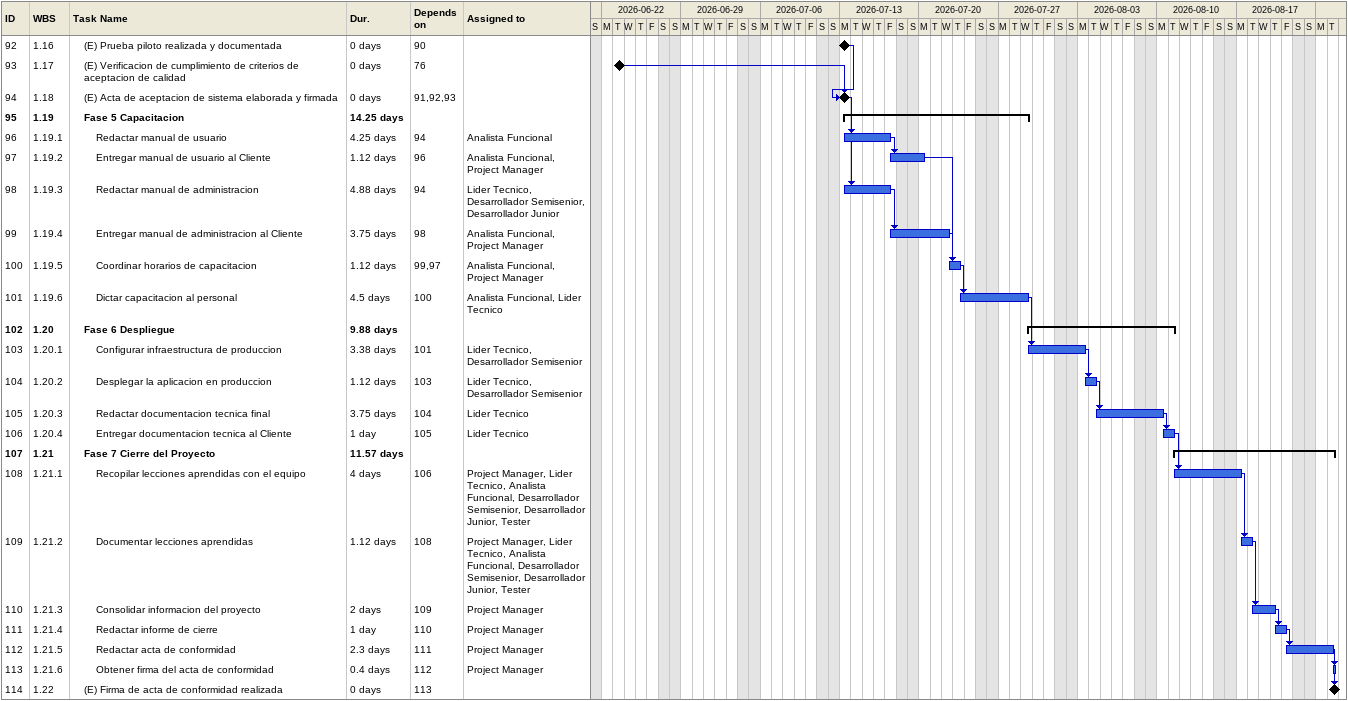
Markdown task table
| ID | WBS | Task | Duration | Start | Finish | Predecessors | Resources |
|---|---|---|---|---|---|---|---|
| 92 | 1.16 | (E) Prueba piloto realizada y documentada | 0d | 2026-07-13 | 2026-07-13 | 90 |  |
| 93 | 1.17 | (E) Verificacion de cumplimiento de criterios de aceptacion de calidad | 0d | 2026-06-23 | 2026-06-23 | 76 |  |
| 94 | 1.18 | (E) Acta de aceptacion de sistema elaborada y firmada | 0d | 2026-07-13 | 2026-07-13 | 91, 92, 93 |  |
| 95 | 1.19 | **Fase 5 Capacitacion** | 14.25d | 2026-07-13 | 2026-07-29 |  |  |
| 96 | 1.19.1 | Redactar manual de usuario | 4.25d | 2026-07-13 | 2026-07-17 | 94 | Analista Funcional |
| 97 | 1.19.2 | Entregar manual de usuario al Cliente | 1.12d | 2026-07-17 | 2026-07-20 | 96 | Analista Funcional, Project Manager |
| 98 | 1.19.3 | Redactar manual de administracion | 4.88d | 2026-07-13 | 2026-07-17 | 94 | Lider Tecnico, Desarrollador Semisenior, Desarrollador Junior |
| 99 | 1.19.4 | Entregar manual de administracion al Cliente | 3.75d | 2026-07-17 | 2026-07-22 | 98 | Analista Funcional, Project Manager |
| 100 | 1.19.5 | Coordinar horarios de capacitacion | 1.12d | 2026-07-22 | 2026-07-23 | 99, 97 | Analista Funcional, Project Manager |
| 101 | 1.19.6 | Dictar capacitacion al personal | 4.5d | 2026-07-23 | 2026-07-29 | 100 | Analista Funcional, Lider Tecnico |
| 102 | 1.20 | **Fase 6 Despliegue** | 9.88d | 2026-07-29 | 2026-08-11 |  |  |
| 103 | 1.20.1 | Configurar infraestructura de produccion | 3.38d | 2026-07-29 | 2026-08-03 | 101 | Lider Tecnico, Desarrollador Semisenior |
| 104 | 1.20.2 | Desplegar la aplicacion en produccion | 1.12d | 2026-08-03 | 2026-08-04 | 103 | Lider Tecnico, Desarrollador Semisenior |
| 105 | 1.20.3 | Redactar documentacion tecnica final | 3.75d | 2026-08-04 | 2026-08-10 | 104 | Lider Tecnico |
| 106 | 1.20.4 | Entregar documentacion tecnica al Cliente | 1d | 2026-08-10 | 2026-08-11 | 105 | Lider Tecnico |
| 107 | 1.21 | **Fase 7 Cierre del Proyecto** | 11.57d | 2026-08-11 | 2026-08-25 |  |  |
| 108 | 1.21.1 | Recopilar lecciones aprendidas con el equipo | 4d | 2026-08-11 | 2026-08-17 | 106 | Project Manager, Lider Tecnico, Analista Funcional, Desarrollador Semisenior, Desarrollador Junior, Tester |
| 109 | 1.21.2 | Documentar lecciones aprendidas | 1.12d | 2026-08-17 | 2026-08-18 | 108 | Project Manager, Lider Tecnico, Analista Funcional, Desarrollador Semisenior, Desarrollador Junior, Tester |
| 110 | 1.21.3 | Consolidar informacion del proyecto | 2d | 2026-08-18 | 2026-08-20 | 109 | Project Manager |
| 111 | 1.21.4 | Redactar informe de cierre | 1d | 2026-08-20 | 2026-08-21 | 110 | Project Manager |
| 112 | 1.21.5 | Redactar acta de conformidad | 2.3d | 2026-08-21 | 2026-08-25 | 111 | Project Manager |
| 113 | 1.21.6 | Obtener firma del acta de conformidad | 0.4d | 2026-08-25 | 2026-08-25 | 112 | Project Manager |
| 114 | 1.22 | (E) Firma de acta de conformidad realizada | 0d | 2026-08-25 | 2026-08-25 | 113 |  |
